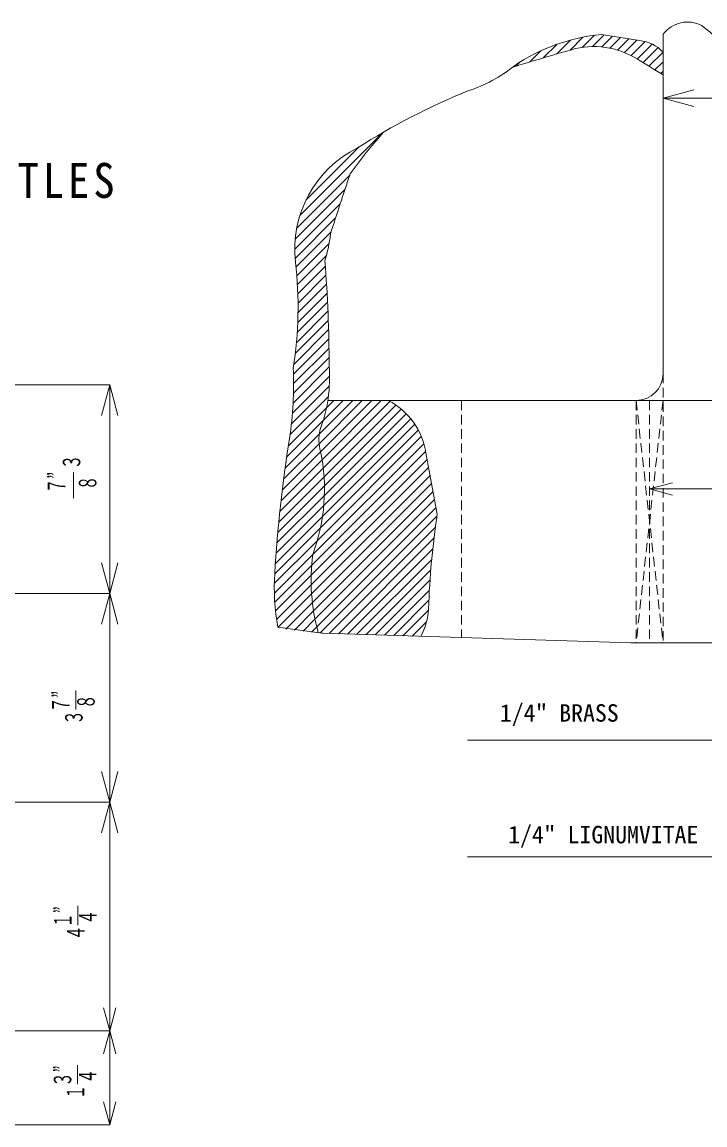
# Model space of a CAD drawing. Units: millimetres, scale not verified. Extents: x -6153 to 6153, y -4352 to 4352.
# Drawn here: x 851 to 2140, y -3014 to -932 of the extents above; entities that cross this region are included whole.
import ezdxf
from ezdxf.enums import TextEntityAlignment as Align

# ---------------------------------------------------------------- set-up
doc = ezdxf.new("R2010")
doc.units = ezdxf.units.MM
doc.header["$LTSCALE"] = 15
doc.linetypes.add('DASHED1', pattern=[1.8, 1.2, -0.6])
doc.layers.add('0-0_0', color=3, linetype='Continuous', lineweight=18)
doc.layers.add('0-2_寸法', color=2, linetype='Continuous', lineweight=18)
doc.styles.add('ＭＳ ゴシック', font='')
doc.styles.get('ＭＳ ゴシック').set_extended_font_data('MS Gothic')

msp = doc.modelspace()

# ---------------------------------------------------------------- linework, layer by layer
at = {"layer": '0-0_0'}
for p, q in [((1908.57, -979.36), (1931.47, -956.46)), ((1928.07, -977.82), (1950.14, -955.75)), ((2016.78, -966.56), (1944.9, -954.9)), ((2061.09, -954.49), (2061.09, -1595.29)), ((1834.68, -999.36), (1860.41, -973.63)), ((1860.16, -991.85), (1886.49, -965.52)), ((1885.49, -984.47), (1909.92, -960.05)), ((1945.33, -978.52), (1965.59, -958.26)), ((1960.96, -980.85), (1981.05, -960.76)), ((1975.3, -984.47), (1996.5, -963.27)), ((1988.56, -989.17), (2011.95, -965.78)), ((2000.87, -994.82), (2027.37, -968.32)), ((2012.32, -1001.33), (2040.58, -973.08)), ((1809.07, -1007.02), (1830.18, -985.91)), ((2023.41, -1008.2), (2051.76, -979.85)), ((2034.55, -1015.02), (2061.09, -988.48)), ((1783.31, -1014.82), (1791.31, -1006.81)), ((2045.75, -1021.78), (2061.09, -1006.44)), ((2057, -1028.49), (2061.09, -1024.4)), ((1375.73, -1296.67), (1532.22, -1140.18)), ((1387.54, -1266.9), (1487.4, -1167.04)), ((1369.73, -1320.63), (1469.67, -1220.69)), ((1366.82, -1341.51), (1460.59, -1247.73)), ((1365.96, -1360.32), (1451.71, -1274.57)), ((1366.63, -1377.61), (1443.01, -1301.24)), ((1368.3, -1393.9), (1434.49, -1327.72)), ((1369.79, -1410.38), (1430.73, -1349.44)), ((1370.92, -1427.2), (1425.58, -1372.54)), ((1371.69, -1444.4), (1423.6, -1392.49)), ((1372.06, -1461.99), (1424.77, -1409.28)), ((1372, -1480), (1425.85, -1426.16)), ((1371.49, -1498.47), (1426.83, -1443.14)), ((1368.95, -1536.94), (1428.48, -1477.4)), ((1370.49, -1517.44), (1427.7, -1460.22)), ((1366.82, -1557.02), (1429.16, -1494.69)), ((1364.04, -1577.76), (1429.73, -1512.08)), ((1363.39, -1596.38), (1430.2, -1529.57)), ((1363.69, -1614.04), (1430.56, -1547.17)), ((1363.51, -1632.18), (1430.8, -1564.89)), ((1361.48, -1670.13), (1431.69, -1599.92)), ((1362.79, -1650.86), (1431.04, -1582.61)), ((1359.53, -1690.05), (1431.22, -1618.35)), ((1356.84, -1710.69), (1429.39, -1638.15)), ((1353.58, -1731.92), (1425.77, -1659.72)), ((1411.8, -1727.58), (1493.29, -1646.09)), ((1414.81, -1742.53), (1511.25, -1646.09)), ((1417.57, -1757.73), (1529.21, -1646.09)), ((1419.72, -1773.54), (1545.59, -1647.66)), ((1421.2, -1790.02), (1556.7, -1654.51)), ((1421.92, -1807.26), (1566.91, -1662.27)), ((1425.77, -1659.72), (1439.41, -1646.09)), ((1428.26, -1646.09), (2010.29, -1646.09)), ((2010.29, -1646.09), (2169.53, -1646.09)), ((1420.63, -1844.47), (1584.74, -1680.36)), ((1421.78, -1825.36), (1576.25, -1670.88)), ((1414.38, -1886.64), (1599.06, -1701.96)), ((1418.26, -1864.8), (1592.35, -1690.7)), ((1344.81, -1794.57), (1411.8, -1727.58)), ((1399.9, -1937.04), (1609.41, -1727.53)), ((1408.5, -1910.48), (1604.78, -1714.2)), ((1342.26, -1815.07), (1414.81, -1742.53)), ((1397.84, -1957.06), (1612.75, -1742.15)), ((1613.2, -1745), (1634.91, -1860.44)), ((1339.9, -1835.4), (1417.57, -1757.73)), ((1396.89, -1975.97), (1615.52, -1757.34)), ((1335.68, -1875.53), (1421.2, -1790.02)), ((1337.71, -1855.55), (1419.72, -1773.54)), ((1396.88, -1993.94), (1618.36, -1772.46)), ((1397.68, -2011.1), (1621.21, -1787.58)), ((1333.83, -1895.35), (1421.92, -1807.26)), ((1332.13, -1915.01), (1421.78, -1825.36)), ((1330.59, -1934.51), (1420.63, -1844.47)), ((1329.2, -1953.86), (1418.26, -1864.8)), ((1413.68, -2084.9), (1634.33, -1864.25)), ((1327.96, -1973.06), (1414.38, -1886.64)), ((1430.72, -2085.83), (1631.35, -1885.19)), ((1327.26, -1991.72), (1408.5, -1910.48)), ((1448.14, -2086.36), (1628.71, -1905.79)), ((1465.57, -2086.9), (1626.39, -1926.08)), ((1327.35, -2009.59), (1399.9, -1937.04)), ((1328.14, -2026.76), (1397.84, -1957.06)), ((1482.99, -2087.43), (1624.36, -1946.06)), ((1329.57, -2043.29), (1396.89, -1975.97)), ((1500.42, -2087.97), (1622.63, -1965.76)), ((1331.56, -2059.26), (1396.88, -1993.94)), ((1517.85, -2088.5), (1621.17, -1985.18)), ((1334.08, -2074.7), (1397.68, -2011.1)), ((1535.27, -2089.04), (1619.97, -2004.34)), ((1552.7, -2089.57), (1619.02, -2023.25)), ((1570.13, -2090.1), (1618.19, -2042.04)), ((1333.92, -2073.86), (1417.18, -2085.31)), ((1587.55, -2090.64), (1614.5, -2063.69)), ((1419.74, -2085.49), (2000.13, -2103.29)), ((2000.13, -2103.29), (2632.59, -2103.29))]:
    msp.add_line(p, q, dxfattribs=at)
at = {"layer": '0-0_0', "color": 1, "linetype": 'DASHED1'}
for p, q in [((2061.09, -1595.29), (2061.09, -2103.29)), ((1680.47, -1646.09), (1680.47, -2093.49)), ((2010.29, -1646.09), (2061.09, -2103.29)), ((2010.29, -1646.09), (2010.29, -2103.29)), ((2061.09, -1646.09), (2010.29, -2103.29)), ((2035.69, -1646.09), (2035.69, -2103.29))]:
    msp.add_line(p, q, dxfattribs=at)
at = {"layer": '0-0_0'}
for points in [[(1533.65, -1139.36), (1500.8, -1177.54), (1470.45, -1218.38)], [(1347.54, -1773.88), (1412.1, -1709.31), (1475.33, -1646.09)], [(1350.46, -1752.99), (1419.69, -1683.77), (1457.37, -1646.09)], [(1349.27, -2077.47), (1399.19, -2027.55), (1624.05, -1802.69)], [(1365.37, -2079.33), (1401.34, -2043.36), (1626.89, -1817.81)], [(1381.48, -2081.19), (1404.07, -2058.59), (1629.73, -1832.93)], [(1397.58, -2083.05), (1407.33, -2073.3), (1632.58, -1848.05)]]:
    msp.add_lwpolyline(points, dxfattribs=at)
for centre, radius, start, end in [((2107.38, -989.72), 58.17, 62.14379, 142.72605), ((1979.22, -1309.6), 356.35, 95.52721, 123.91666), ((3203.76, 360.16), 1682.02, 230.53066, 233.94964), ((1930.43, -1132.08), 154.28, 58.03695, 105.90842), ((2010.91, -1034.71), 68.4, 42.8066, 85.08193), ((3956.2, -8144.71), 7453.64, 106.10843, 107.00188), ((1615.04, -813.14), 260.07, 287.3718, 309.47716), ((3219.68, 934.11), 2281.15, 238.03695, 239.47611), ((2223.71, -2344.88), 1389.05, 112.47588, 122.1549), ((1580.37, -1360.65), 214.41, 116.57548, 186.48799), ((7828.05, -3370.17), 6711.87, 161.30114, 162.31836), ((1169.39, -1303.37), 265.37, 342.74765, 353.89675), ((629.65, -1468.77), 742.44, 350.99302, 6.48799), ((-1355.39, -1594.99), 2786.35, 0.28566, 4.38241), ((1147.08, -1601.96), 284.61, 339.32599, 4.20442), ((713.72, -1616.52), 649.98, 351.0533, 2.77965), ((2010.29, -1595.29), 50.8, 270, 0), ((1481.22, -1764.52), 133.41, 8.4133, 62.5903), ((1487.97, -1719.73), 76.58, 166.95398, 196.89251), ((4020.82, -2137.16), 2697.85, 171.0533, 176.49994), ((1066.7, -1813.54), 355.28, 339.71284, 11.61981), ((3151.29, -2090.59), 1533.76, 171.36963, 178.08243), ((1769.85, -1985.19), 373.07, 172.53533, 195.43895), ((1753.38, -1998.47), 426.17, 176.49994, 190.18841), ((1487.67, -2030.92), 131, 332.62904, 356.34483), ((1420.68, -2055.03), 30.48, 263.4202, 268.2442)]:
    msp.add_arc(centre, radius, start, end, dxfattribs=at)
at = {"layer": '0-2_寸法'}
for p, q in [((2061.09, -1075.3), (2119.05, -1059.77)), ((2061.09, -1075.3), (2119.05, -1090.83)), ((604.24, -1616.67), (1016.6, -1616.67)), ((1016.6, -1616.67), (1001.07, -1674.62)), ((1016.6, -1616.67), (1032.13, -1674.62)), ((948.15, -1782.03), (948.15, -1830.12)), ((2035.69, -1813.02), (2079.16, -1801.38)), ((2035.69, -1813.02), (2442.09, -1813.02)), ((2035.69, -1813.02), (2079.16, -1824.67)), ((1016.6, -2010.37), (1001.07, -1952.41)), ((1016.6, -2010.37), (1001.07, -1952.41)), ((1016.6, -2010.37), (1032.13, -1952.41)), ((1016.6, -2010.37), (1032.13, -1952.41)), ((731.61, -2010.37), (1016.6, -2010.37)), ((832.84, -2010.37), (1016.6, -2010.37)), ((1016.6, -2010.37), (1001.07, -2068.32)), ((1016.6, -2010.37), (1032.13, -2068.32)), ((952.68, -2229.44), (952.68, -2193.37)), ((2655.78, -2287.07), (1692.27, -2287.07)), ((1016.6, -2404.07), (1001.07, -2346.11)), ((1016.6, -2404.07), (1032.13, -2346.11)), ((777.55, -2404.07), (1016.6, -2404.07)), ((777.55, -2404.07), (1016.6, -2404.07)), ((1016.6, -2404.07), (1001.07, -2462.02)), ((1016.6, -2404.07), (1032.13, -2462.02)), ((2632.28, -2507.63), (1692.27, -2507.63)), ((956.23, -2636.32), (956.23, -2600.25)), ((1016.6, -2835.87), (1004.95, -2792.4)), ((1016.6, -2835.87), (1028.24, -2792.4)), ((832.84, -2835.87), (1016.6, -2835.87)), ((832.84, -2835.87), (1016.6, -2835.87)), ((1016.6, -2835.87), (1004.95, -2879.34)), ((1016.6, -2835.87), (1016.6, -3013.67)), ((1016.6, -2835.87), (1028.24, -2879.34)), ((955.78, -2936.7), (955.78, -2900.63)), ((1016.6, -3013.67), (1004.95, -2970.2)), ((1016.6, -3013.67), (1028.24, -2970.2)), ((810.01, -3013.67), (1016.6, -3013.67))]:
    msp.add_line(p, q, dxfattribs=at)
for points in [[(2061.09, -1075.3), (2416.69, -1075.3), (2797.69, -1075.3), (3102.49, -1075.3)], [(1016.6, -2835.87), (1016.6, -2404.07), (1016.6, -2010.37), (1016.6, -1616.67)]]:
    msp.add_lwpolyline(points, dxfattribs=at)

# ---------------------------------------------------------------- texts
at = {"layer": '0-0_0', "color": 2, "insert": (222.82, -1264.62), "char_height": 65.98, "attachment_point": 7, "style": 'ＭＳ ゴシック'}
msp.add_mtext('\\T1.18;\\W0.9;DETAIL\\~OF\\~PINTLES', dxfattribs=at)
at = {"layer": '0-2_寸法', "style": 'ＭＳ ゴシック', "width": 0.6}
for s, p in [('３', (970.87, -1775.66)), ('７”', (942.61, -1820.79)), ('８', (1001.26, -1815.16)), ('７”', (950.86, -2234.11)), ('８', (998.13, -2228.22)), ('３', (975.34, -2257.84)), ('１”', (954.41, -2640.99)), ('４', (1001.68, -2635.1)), ('４', (978.89, -2664.72)), ('３”', (953.96, -2941.37)), ('４', (1001.24, -2935.47)), ('１', (978.45, -2965.1))]:
    msp.add_text(s, height=32.99, rotation=90, dxfattribs=at).set_placement(p, align=Align.BOTTOM_LEFT)
at = {"layer": '0-2_寸法', "style": 'ＭＳ ゴシック'}
for s, p in [('1/4" BRASS', (1753.01, -2262.26)), ('1/4" LIGNUMVITAE', (1768.67, -2491.9))]:
    msp.add_text(s, height=32.99, dxfattribs=at).set_placement(p, align=Align.BOTTOM_LEFT)

doc.saveas('drawing.dxf')
